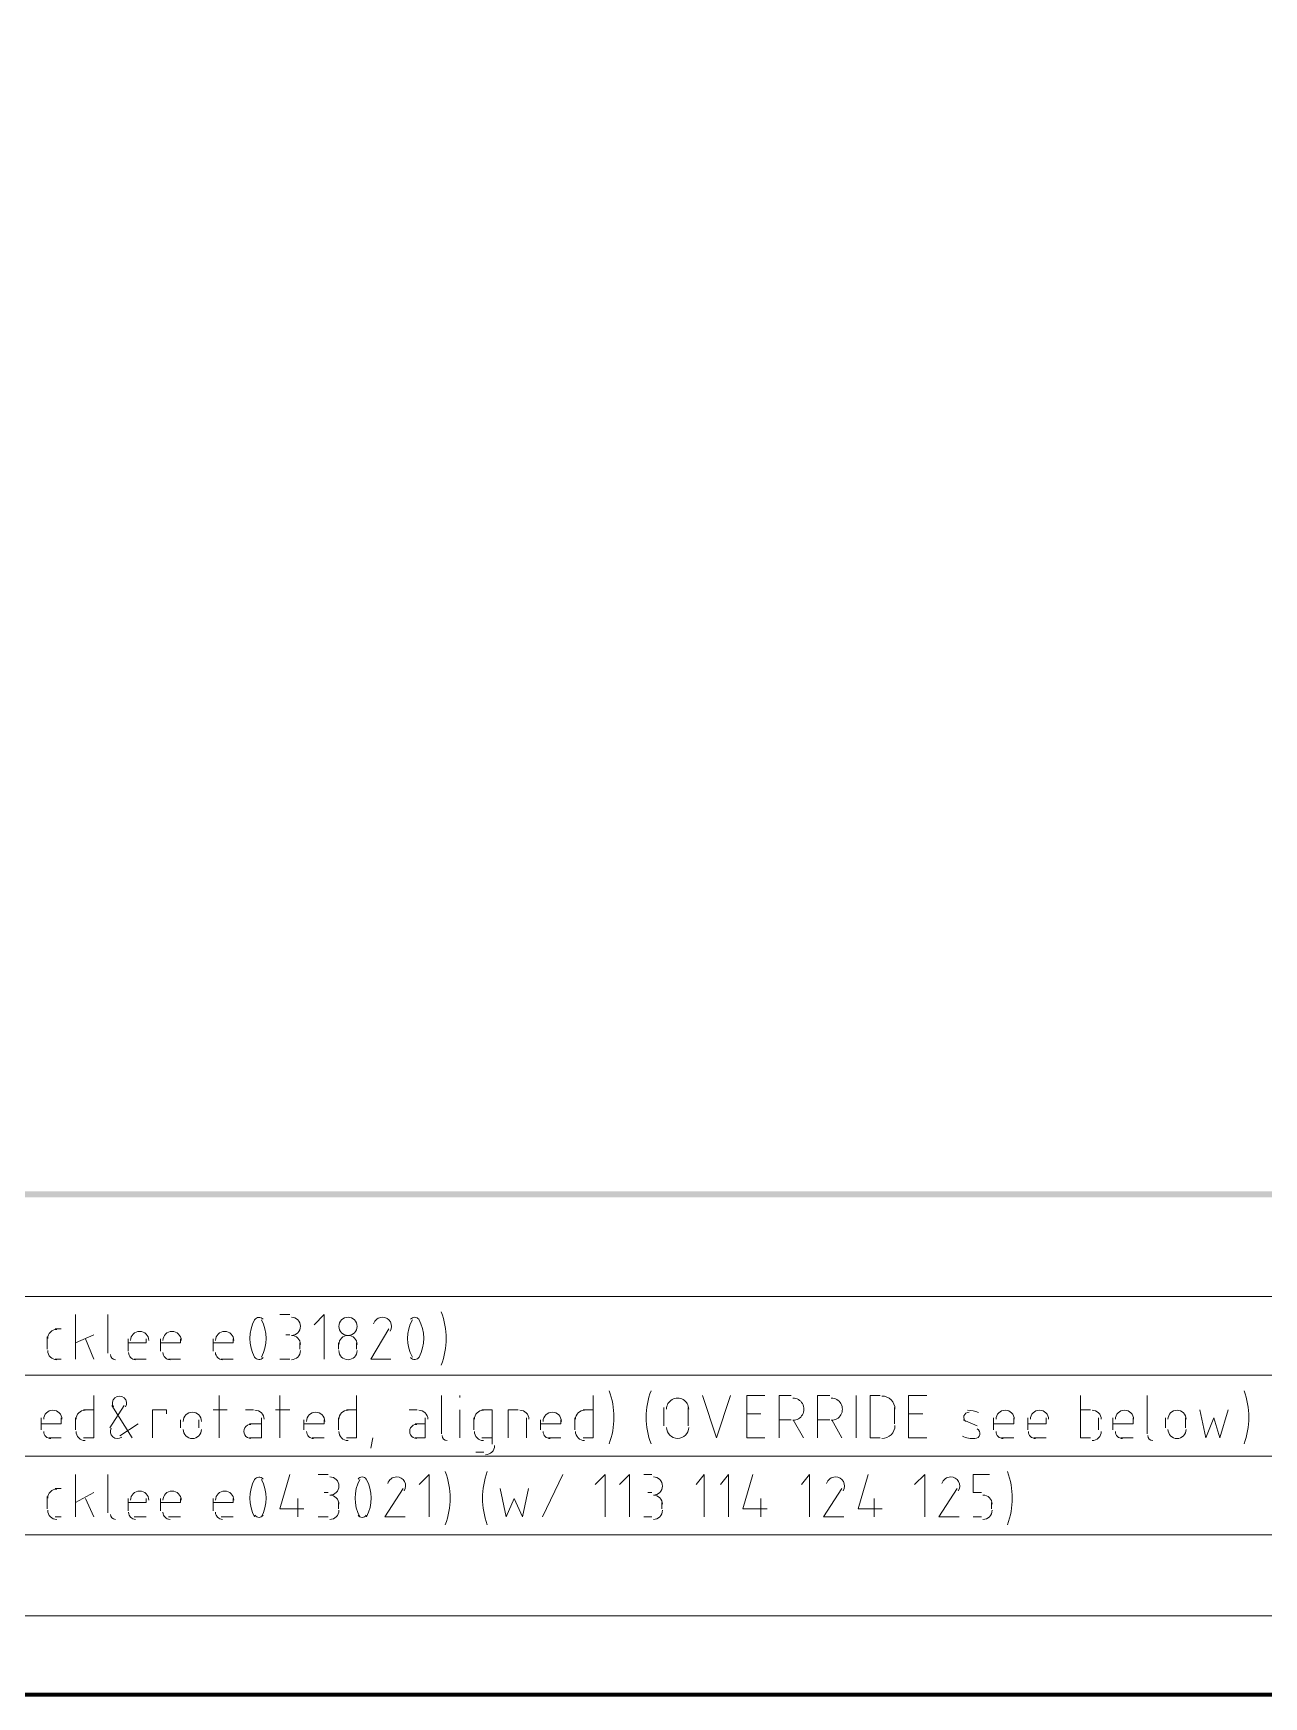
# Model space of a CAD drawing. Header units: millimetres. Extents: x 3.6 to 37.8, y 0.6 to 28.7.
# Drawn here: x 28.446 to 30.983, y 0.595 to 4.026 of the extents above; entities that cross this region are included whole.
import ezdxf

# ---------------------------------------------------------------- set-up
doc = ezdxf.new("R2010")
doc.units = ezdxf.units.MM
doc.layers.add('PDF_FRAME-TB', color=7, linetype='Continuous')

msp = doc.modelspace()

# ---------------------------------------------------------------- linework, layer by layer
at = {"layer": 'PDF_FRAME-TB', "lineweight": 0, "const_width": 0.00834}
msp.add_lwpolyline([(37.7648, 0.5988), (37.7648, 28.6993), (3.5681, 28.6993), (3.5681, 0.5988)], close=True, dxfattribs=at)
at = {"layer": 'PDF_FRAME-TB', "color": 8, "lineweight": 0, "true_color": 0x808080}
for points in [[(26.3645, 1.4203), (32.0647, 1.4203)], [(26.3645, 1.2577), (32.0647, 1.2577)], [(26.3645, 1.0909), (32.0647, 1.0909)], [(26.3645, 0.9283), (32.0647, 0.9283)], [(26.3645, 0.7615), (32.0647, 0.7615)]]:
    msp.add_lwpolyline(points, dxfattribs=at)
at = {"layer": 'PDF_FRAME-TB', "lineweight": 9}
for points in [[(28.5328, 1.291), (28.5328, 1.3828)], [(28.5995, 1.3035), (28.5995, 1.3828)], [(28.954, 1.3828), (28.9748, 1.3828)], [(29.0457, 1.291), (29.0457, 1.3828), (29.0249, 1.3619)], [(28.4911, 1.3536), (28.5036, 1.3536)], [(28.5704, 1.3411), (28.5328, 1.3244)], [(28.9748, 1.3411), (28.9665, 1.3411)], [(29.1792, 1.3536), (29.1416, 1.291), (29.1833, 1.291)], [(28.4745, 1.3119), (28.4745, 1.3369)], [(28.5537, 1.3327), (28.5704, 1.291)], [(28.6412, 1.3077), (28.6412, 1.3327)], [(28.6788, 1.3327), (28.6788, 1.3244), (28.6412, 1.3244)], [(28.708, 1.3077), (28.708, 1.3327)], [(28.7497, 1.3327), (28.7497, 1.3244), (28.708, 1.3244)], [(28.8164, 1.3077), (28.8164, 1.3327)], [(28.8581, 1.3327), (28.8581, 1.3244), (28.8164, 1.3244)], [(28.9957, 1.3244), (28.9957, 1.3119)], [(29.0749, 1.3119), (29.0749, 1.3244)], [(29.1124, 1.3244), (29.1124, 1.3119)], [(28.5036, 1.291), (28.4911, 1.291)], [(28.6788, 1.291), (28.6538, 1.291)], [(28.7497, 1.291), (28.7246, 1.291)], [(28.8581, 1.291), (28.8331, 1.291)], [(28.9748, 1.291), (28.954, 1.291)], [(28.5704, 1.216), (28.5704, 1.1284), (28.5495, 1.1284)], [(28.8289, 1.1284), (28.8289, 1.216)], [(28.954, 1.1284), (28.954, 1.216)], [(29.1124, 1.216), (29.1124, 1.1284), (29.0916, 1.1284)], [(29.2876, 1.1368), (29.2876, 1.216)], [(29.3251, 1.2118), (29.3251, 1.216)], [(29.6003, 1.216), (29.6003, 1.1284), (29.5795, 1.1284)], [(29.8255, 1.216), (29.8547, 1.1284), (29.8839, 1.216)], [(29.9547, 1.1284), (29.9172, 1.1284), (29.9172, 1.216), (29.9547, 1.216)], [(29.9839, 1.1284), (29.9839, 1.216), (30.0089, 1.216)], [(30.0632, 1.1284), (30.0632, 1.216), (30.0882, 1.216)], [(30.1424, 1.1284), (30.1424, 1.216)], [(30.1924, 1.216), (30.1716, 1.216), (30.1716, 1.1284), (30.1924, 1.1284)], [(30.2883, 1.1284), (30.2508, 1.1284), (30.2508, 1.216), (30.2883, 1.216)], [(30.6052, 1.216), (30.6052, 1.1284), (30.6261, 1.1284)], [(30.7428, 1.1368), (30.7428, 1.216)], [(28.4619, 1.1451), (28.4619, 1.1701)], [(28.5036, 1.1701), (28.5036, 1.1576), (28.4619, 1.1576)], [(28.5328, 1.1451), (28.5328, 1.1701)], [(28.5495, 1.1868), (28.5704, 1.1868)], [(28.6037, 1.1493), (28.6329, 1.1951)], [(28.6079, 1.1951), (28.6496, 1.1284)], [(28.6913, 1.1284), (28.6913, 1.1868), (28.7205, 1.1868), (28.7205, 1.1785)], [(28.8164, 1.1868), (28.8456, 1.1868)], [(28.8831, 1.1868), (28.8998, 1.1868)], [(28.9165, 1.1701), (28.9165, 1.1284), (28.8914, 1.1284)], [(28.9456, 1.1868), (28.9748, 1.1868)], [(29.0749, 1.1451), (29.0749, 1.1701)], [(29.0916, 1.1868), (29.1124, 1.1868)], [(29.2209, 1.1868), (29.2375, 1.1868)], [(29.2542, 1.1701), (29.2542, 1.1284), (29.2334, 1.1284)], [(29.3251, 1.1284), (29.3251, 1.1868)], [(29.3543, 1.1701), (29.3543, 1.1451)], [(29.3918, 1.1159), (29.3918, 1.1868), (29.371, 1.1868)], [(29.4252, 1.1284), (29.4252, 1.1868), (29.446, 1.1868)], [(29.4627, 1.1701), (29.4627, 1.1284)], [(29.5628, 1.1451), (29.5628, 1.1701)], [(29.5795, 1.1868), (29.6003, 1.1868)], [(29.7463, 1.1534), (29.7463, 1.191)], [(29.7963, 1.191), (29.7963, 1.1534)], [(29.9464, 1.1785), (29.9172, 1.1785)], [(30.2216, 1.1576), (30.2216, 1.191)], [(30.28, 1.1785), (30.2508, 1.1785)], [(30.4259, 1.1451), (30.4259, 1.1701)], [(30.4676, 1.1701), (30.4676, 1.1576), (30.4259, 1.1576)], [(30.4968, 1.1451), (30.4968, 1.1701)], [(30.5343, 1.1701), (30.5343, 1.1576), (30.4968, 1.1576)], [(30.6261, 1.1868), (30.6052, 1.1868)], [(30.6428, 1.1451), (30.6428, 1.1701)], [(30.672, 1.1451), (30.672, 1.1701)], [(30.7137, 1.1701), (30.7137, 1.1576), (30.672, 1.1576)], [(30.7804, 1.1493), (30.7804, 1.1701)], [(30.8221, 1.1701), (30.8221, 1.1493)], [(30.8513, 1.1868), (30.8638, 1.1284), (30.8804, 1.1701), (30.893, 1.1284), (30.9096, 1.1868)], [(28.6621, 1.1576), (28.6246, 1.1326)], [(28.7497, 1.1493), (28.7497, 1.1659)], [(28.7872, 1.1659), (28.7872, 1.1493)], [(28.8914, 1.1576), (28.9165, 1.1576)], [(29.004, 1.1451), (29.004, 1.1659)], [(29.0457, 1.1659), (29.0457, 1.1576), (29.004, 1.1576)], [(29.2334, 1.1576), (29.2542, 1.1576)], [(29.4919, 1.1451), (29.4919, 1.1659)], [(29.5336, 1.1659), (29.5336, 1.1576), (29.4919, 1.1576)], [(30.0089, 1.1659), (29.9839, 1.1659)], [(30.0131, 1.1659), (30.034, 1.1284)], [(30.0882, 1.1659), (30.0632, 1.1659)], [(30.0923, 1.1659), (30.1132, 1.1284)], [(30.3634, 1.1659), (30.3926, 1.1534)], [(28.5036, 1.1284), (28.4786, 1.1284)], [(29.0457, 1.1284), (29.0207, 1.1284)], [(29.1416, 1.1076), (29.1458, 1.1284)], [(29.3585, 1.0992), (29.3751, 1.0992)], [(29.371, 1.1284), (29.3918, 1.1284)], [(29.5336, 1.1284), (29.5086, 1.1284)], [(30.4676, 1.1284), (30.4426, 1.1284)], [(30.5343, 1.1284), (30.5093, 1.1284)], [(30.7137, 1.1284), (30.6886, 1.1284)], [(28.5328, 0.9658), (28.5328, 1.0534)], [(28.5995, 0.9741), (28.5995, 1.0534)], [(28.9748, 1.0534), (28.954, 0.9825), (29.004, 0.9825)], [(29.0332, 1.0534), (29.0541, 1.0534)], [(29.2625, 0.9658), (29.2625, 1.0534), (29.2417, 1.0325)], [(29.4961, 0.9658), (29.5378, 1.0534)], [(29.6253, 0.9658), (29.6253, 1.0534), (29.6045, 1.0325)], [(29.6754, 0.9658), (29.6754, 1.0534), (29.6545, 1.0325)], [(29.7046, 1.0534), (29.7212, 1.0534)], [(29.8296, 0.9658), (29.8296, 1.0534), (29.813, 1.0325)], [(29.8797, 0.9658), (29.8797, 1.0534), (29.863, 1.0325)], [(29.9297, 1.0534), (29.9089, 0.9825), (29.9589, 0.9825)], [(30.0465, 0.9658), (30.0465, 1.0534), (30.0298, 1.0325)], [(30.1674, 1.0534), (30.1466, 0.9825), (30.1966, 0.9825)], [(30.2842, 0.9658), (30.2842, 1.0534), (30.2633, 1.0325)], [(30.4009, 1.0158), (30.3842, 1.0158), (30.3842, 1.0534), (30.4176, 1.0534)], [(28.4745, 0.9825), (28.4745, 1.0075)], [(28.4911, 1.0242), (28.5036, 1.0242)], [(28.5704, 1.0158), (28.5328, 0.995)], [(28.5537, 1.0033), (28.5704, 0.9658)], [(28.6412, 0.9783), (28.6412, 1.0033)], [(28.6788, 1.0033), (28.6788, 0.995), (28.6412, 0.995)], [(28.708, 0.9783), (28.708, 1.0033)], [(28.7497, 1.0033), (28.7497, 0.995), (28.708, 0.995)], [(28.8164, 0.9783), (28.8164, 1.0033)], [(28.8581, 1.0033), (28.8581, 0.995), (28.8164, 0.995)], [(28.9915, 1.0033), (28.9915, 0.9658)], [(29.0541, 1.0158), (29.0457, 1.0158)], [(29.2083, 1.0242), (29.1708, 0.9658), (29.2125, 0.9658)], [(29.4085, 1.0242), (29.421, 0.9658), (29.4377, 1.0033), (29.4544, 0.9658), (29.4669, 1.0242)], [(29.7212, 1.0158), (29.7129, 1.0158)], [(29.9464, 1.0033), (29.9464, 0.9658)], [(30.1132, 1.0242), (30.0757, 0.9658), (30.1174, 0.9658)], [(30.1799, 1.0033), (30.1799, 0.9658)], [(30.3509, 1.0242), (30.3133, 0.9658), (30.355, 0.9658)], [(28.5036, 0.9658), (28.4911, 0.9658)], [(28.6788, 0.9658), (28.6538, 0.9658)], [(28.7497, 0.9658), (28.7246, 0.9658)], [(28.8581, 0.9658), (28.8331, 0.9658)], [(29.0541, 0.9658), (29.0332, 0.9658)], [(29.0749, 0.995), (29.0749, 0.9825)], [(29.7212, 0.9658), (29.7046, 0.9658)], [(29.7421, 0.995), (29.7421, 0.9825)], [(30.3842, 0.9658), (30.4009, 0.9658)], [(30.4218, 0.9825), (30.4218, 0.995)]]:
    msp.add_lwpolyline(points, dxfattribs=at)
for points in [[(28.9197, 1.3733, 0.503957), (28.9023, 1.3722, 0.251965), (28.9023, 1.2952, 0.503957), (28.9197, 1.2941)], [(28.9968, 1.3212, 0.414213), (28.978, 1.34, 1), (28.978, 1.3775)], [(29.1816, 1.3488, 0.590549), (29.1659, 1.3775, 0.338563), (29.1476, 1.3638)], [(29.224, 1.2941, 0.503957), (29.2414, 1.2952, 0.251965), (29.2408, 1.3733, 0.503957), (29.224, 1.3733)], [(30.362, 1.1323, 0.141729), (30.3876, 1.1273, 0.787414), (30.3922, 1.147)], [(28.9197, 1.0438, 0.503957), (28.9023, 1.0428, 0.251965), (28.9023, 0.9657)], [(29.076, 0.9918, 0.414213), (29.0573, 1.0105, 1), (29.0573, 1.0481)], [(29.133, 0.9657, 0.251965), (29.1324, 1.0438, 0.503957), (29.1156, 1.0438)], [(29.2108, 1.0194, 0.590549), (29.195, 1.0481, 0.338563), (29.1768, 1.0344)], [(29.7432, 0.9918, 0.414213), (29.7245, 1.0105, 1), (29.7245, 1.0481)], [(30.1157, 1.0194, 0.590549), (30.0999, 1.0481, 0.338563), (30.0817, 1.0344)], [(30.3534, 1.0194, 0.590549), (30.3376, 1.0481, 0.338563), (30.3194, 1.0344)]]:
    msp.add_lwpolyline(points, format="xyb", dxfattribs=at)
msp.add_circle((29.0948, 1.3587), 0.0188, dxfattribs=at)
for centre, radius, start, end in [((29.1407, 1.3337), 0.1564, 339.4721, 20.5279), ((28.4943, 1.3337), 0.0188, 90, 180), ((28.6653, 1.3295), 0.0188, 0, 180), ((28.732, 1.3295), 0.0188, 0, 180), ((28.8404, 1.3295), 0.0188, 0, 180), ((28.8446, 1.3337), 0.0813, 331.7157, 28.2843), ((29.0948, 1.3212), 0.0188, 0, 180), ((29.2991, 1.3337), 0.0813, 151.7157, 208.2843), ((28.4943, 1.3087), 0.0188, 180, 270), ((28.6569, 1.3045), 0.0146, 179.9999, 270.0001), ((28.7278, 1.3045), 0.0146, 179.9999, 270.0001), ((28.8362, 1.3045), 0.0146, 179.9999, 270.0001), ((28.978, 1.3087), 0.0188, 270, 360), ((29.0948, 1.3087), 0.0188, 180, 360), ((28.6152, 1.3003), 0.0104, 180.0001, 269.9999), ((28.6236, 1.2003), 0.0146, 327.0025, 212.9975), ((29.4868, 1.1711), 0.1564, 339.4721, 20.5279), ((29.8662, 1.1711), 0.1564, 159.4721, 200.5279), ((29.7745, 1.1878), 0.0229, 0, 180.0001), ((30.0122, 1.1878), 0.0229, 269.9999, 90.0001), ((30.0914, 1.1878), 0.0229, 269.9999, 90.0001), ((30.1957, 1.1878), 0.0271, 0, 90), ((30.7961, 1.1711), 0.1564, 339.4721, 20.5279), ((28.486, 1.1669), 0.0188, 0, 180), ((28.5527, 1.1669), 0.0188, 90, 180), ((28.7737, 1.1627), 0.0188, 0, 180), ((28.903, 1.1669), 0.0188, 0, 90), ((29.0281, 1.1627), 0.0188, 0, 180), ((29.0948, 1.1669), 0.0188, 90, 180), ((29.2407, 1.1669), 0.0188, 0, 90), ((29.3742, 1.1669), 0.0188, 90, 180), ((29.4492, 1.1669), 0.0188, 0, 90), ((29.516, 1.1627), 0.0188, 0, 180), ((29.5827, 1.1669), 0.0188, 90, 180), ((30.375, 1.1711), 0.0104, 87.0391, 239.9085), ((30.3708, 1.1252), 0.0605, 66.6759, 88.2641), ((30.45, 1.1669), 0.0188, 0, 180), ((30.5209, 1.1669), 0.0188, 0, 180), ((30.6293, 1.1669), 0.0188, 0, 90), ((30.6961, 1.1669), 0.0188, 0, 180), ((30.8045, 1.1669), 0.0188, 0, 180), ((28.4818, 1.1419), 0.0146, 179.9999, 270.0001), ((28.5527, 1.1419), 0.0188, 180, 270), ((28.6194, 1.1419), 0.0146, 151.9629, 307.0458), ((28.7737, 1.1461), 0.0188, 180, 360), ((28.8946, 1.1419), 0.0146, 89.9999, 270.0001), ((29.0239, 1.1419), 0.0146, 179.9999, 270.0001), ((29.0948, 1.1419), 0.0188, 180, 270), ((29.2366, 1.1419), 0.0146, 89.9999, 270.0001), ((29.2991, 1.1335), 0.0104, 180.0001, 269.9999), ((29.3742, 1.1419), 0.0188, 180, 270), ((29.5118, 1.1419), 0.0146, 179.9999, 270.0001), ((29.5827, 1.1419), 0.0188, 180, 270), ((29.7745, 1.1502), 0.0229, 179.9999, 359.9999), ((30.1957, 1.1544), 0.0271, 270, 360), ((30.4459, 1.1419), 0.0146, 179.9999, 270.0001), ((30.5126, 1.1419), 0.0146, 179.9999, 270.0001), ((30.6293, 1.1419), 0.0188, 270, 360), ((30.6919, 1.1419), 0.0146, 179.9999, 270.0001), ((30.7544, 1.1335), 0.0104, 180.0001, 269.9999), ((30.8045, 1.1461), 0.0188, 180, 360), ((29.3783, 1.1127), 0.0188, 270, 360), ((28.8446, 1.0043), 0.0813, 331.7157, 28.2843), ((29.1907, 1.0043), 0.0813, 151.7157, 208.2843), ((29.149, 1.0043), 0.1564, 339.4721, 20.5279), ((29.5285, 1.0043), 0.1564, 159.4721, 200.5279), ((30.3083, 1.0043), 0.1564, 339.4721, 20.5279), ((28.4943, 1.0043), 0.0188, 90, 180), ((28.6653, 1.0001), 0.0188, 0, 180), ((28.732, 1.0001), 0.0188, 0, 180), ((28.8404, 1.0001), 0.0188, 0, 180), ((30.4042, 0.9918), 0.0188, 0, 90), ((28.4943, 0.9793), 0.0188, 180, 270), ((28.6152, 0.9709), 0.0104, 180.0001, 269.9999), ((28.6569, 0.9751), 0.0146, 179.9999, 270.0001), ((28.7278, 0.9751), 0.0146, 179.9999, 270.0001), ((28.8362, 0.9751), 0.0146, 179.9999, 270.0001), ((28.9113, 0.9751), 0.0104, 216.5077, 323.4923), ((29.0573, 0.9793), 0.0188, 270, 360), ((29.124, 0.9751), 0.0104, 216.5077, 323.4923), ((29.7245, 0.9793), 0.0188, 270, 360), ((30.4042, 0.9793), 0.0188, 270, 360)]:
    msp.add_arc(centre, radius, start, end, dxfattribs=at)
at = {"layer": 'PDF_FRAME-TB', "transparency": 33554559}
for points in [[(3.5681, 1.6371), (3.5681, 1.6246), (37.7648, 1.6371)], [(3.5681, 1.6246), (37.7648, 1.6371), (37.7648, 1.6246)]]:
    msp.add_solid(points, dxfattribs=at)

doc.saveas('drawing.dxf')
